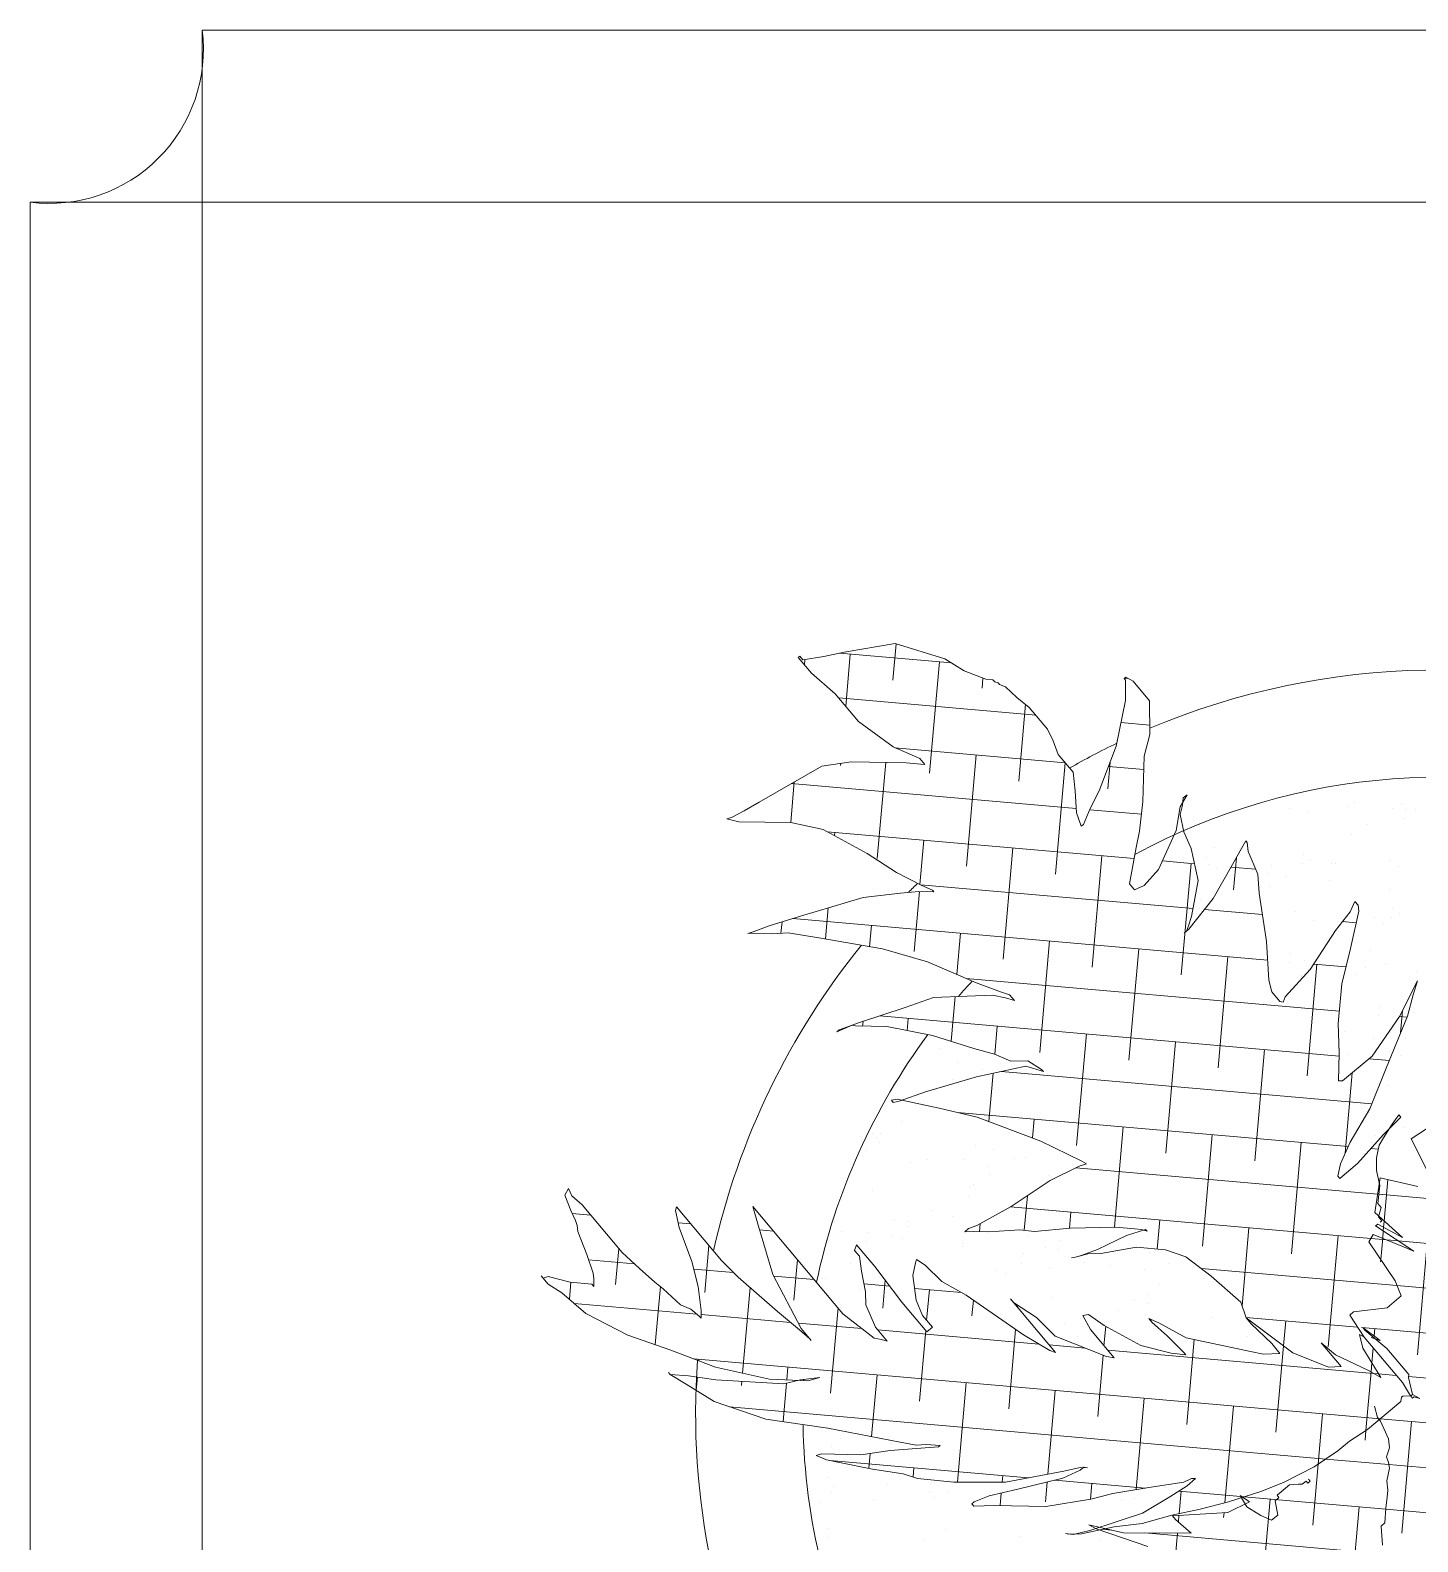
# Model space of a CAD drawing. Header units: inches. Extents: x -173 to 14008, y -3334 to 10368.
# Drawn here: x 5852.66 to 5881.82, y 7513.33 to 7545.08 of the extents above; entities that cross this region are included whole.
import ezdxf

# ---------------------------------------------------------------- set-up
doc = ezdxf.new("R2010")
doc.units = ezdxf.units.IN
doc.header["$MEASUREMENT"] = 0
doc.layers.add('ARREDAMENTO', color=8, linetype='Continuous', lineweight=18)

msp = doc.modelspace()

# ---------------------------------------------------------------- linework, layer by layer
at = {"layer": 'ARREDAMENTO'}
for p, q in [((5856.273, 7487.267), (5856.273, 7545.083)), ((5856.273, 7545.083), (5906.863, 7545.083)), ((5852.66, 7541.47), (5910.477, 7541.47)), ((5852.66, 7490.88), (5852.66, 7541.47)), ((5869.333, 7531.931), (5869.761, 7532.018)), ((5869.761, 7532.018), (5870.832, 7532.2)), ((5870.854, 7532.193), (5870.788, 7531.43)), ((5870.832, 7532.2), (5871.882, 7531.877)), ((5868.797, 7531.908), (5868.829, 7531.935)), ((5869.074, 7531.578), (5868.797, 7531.908)), ((5868.829, 7531.935), (5868.896, 7531.856)), ((5868.896, 7531.856), (5869.333, 7531.931)), ((5868.939, 7531.863), (5868.929, 7531.75)), ((5869.669, 7532), (5872.017, 7531.794)), ((5869.893, 7531.98), (5869.797, 7530.882)), ((5871.765, 7531.816), (5871.56, 7529.477)), ((5871.882, 7531.877), (5872.283, 7531.631)), ((5869.576, 7531.145), (5869.074, 7531.578)), ((5872.283, 7531.631), (5872.739, 7531.452)), ((5872.678, 7531.476), (5872.66, 7531.267)), ((5872.739, 7531.452), (5872.888, 7531.441)), ((5872.888, 7531.441), (5872.926, 7531.395)), ((5872.888, 7531.441), (5872.926, 7531.395)), ((5872.926, 7531.395), (5872.888, 7531.441)), ((5872.926, 7531.395), (5872.997, 7531.377)), ((5875.647, 7531.467), (5875.68, 7531.494)), ((5875.676, 7531.432), (5875.647, 7531.467)), ((5875.658, 7531.476), (5875.724, 7531.47)), ((5875.674, 7531.004), (5875.676, 7531.432)), ((5875.68, 7531.494), (5875.834, 7531.41)), ((5875.834, 7531.41), (5876.178, 7531)), ((5870.063, 7530.564), (5869.576, 7531.145)), ((5872.997, 7531.377), (5873.026, 7531.343)), ((5873.026, 7531.343), (5873.151, 7531.293)), ((5873.151, 7531.293), (5873.394, 7531.07)), ((5873.394, 7531.07), (5873.653, 7530.86)), ((5869.648, 7531.058), (5873.791, 7530.696)), ((5873.573, 7530.925), (5873.432, 7529.313)), ((5873.653, 7530.86), (5874.035, 7530.405)), ((5875.478, 7530.044), (5875.674, 7531.004)), ((5876.178, 7531), (5876.189, 7530.291)), ((5870.79, 7530.03), (5870.063, 7530.564)), ((5875.579, 7530.54), (5876.186, 7530.486)), ((5874.035, 7530.405), (5874.158, 7530.159)), ((5874.158, 7530.159), (5874.258, 7529.874)), ((5876.189, 7530.291), (5876.067, 7529.839)), ((5871.356, 7529.786), (5870.79, 7530.03)), ((5870.831, 7530.012), (5874.405, 7529.699)), ((5872.537, 7529.863), (5872.332, 7527.523)), ((5874.258, 7529.874), (5874.573, 7529.498)), ((5875.124, 7529.107), (5875.478, 7530.044)), ((5876.067, 7529.839), (5876.036, 7528.882)), ((5867.978, 7528.873), (5869.292, 7529.627)), ((5869.292, 7529.627), (5869.91, 7529.719)), ((5869.692, 7529.686), (5869.688, 7529.64)), ((5869.91, 7529.719), (5871.067, 7529.699)), ((5870.637, 7529.706), (5870.46, 7527.686)), ((5871.067, 7529.699), (5871.374, 7529.665)), ((5871.461, 7529.661), (5871.356, 7529.786)), ((5871.374, 7529.665), (5871.461, 7529.661)), ((5874.408, 7529.695), (5874.204, 7527.359)), ((5874.573, 7529.498), (5874.62, 7529.111)), ((5875.353, 7529.712), (5875.304, 7529.149)), ((5875.318, 7529.619), (5876.058, 7529.555)), ((5868.715, 7529.295), (5868.64, 7528.443)), ((5868.652, 7529.259), (5874.642, 7528.735)), ((5867.662, 7528.686), (5867.978, 7528.873)), ((5874.62, 7529.111), (5874.647, 7528.648)), ((5874.936, 7528.735), (5875.124, 7529.107)), ((5876.036, 7528.882), (5875.97, 7528.264)), ((5876.826, 7528.769), (5876.972, 7529.027)), ((5876.89, 7528.958), (5876.875, 7528.81)), ((5876.972, 7529.027), (5876.89, 7528.958)), ((5880.485, 7528.868), (5880.485, 7528.868)), ((5867.301, 7528.519), (5867.412, 7528.553)), ((5867.412, 7528.553), (5867.662, 7528.686)), ((5874.647, 7528.648), (5874.691, 7528.529)), ((5874.691, 7528.529), (5874.747, 7528.363)), ((5874.796, 7528.404), (5874.936, 7528.735)), ((5874.925, 7528.71), (5876.008, 7528.616)), ((5876.743, 7528.272), (5876.826, 7528.769)), ((5876.875, 7528.81), (5876.821, 7528.609)), ((5876.821, 7528.609), (5876.901, 7528.249)), ((5879.116, 7528.728), (5879.116, 7528.728)), ((5879.529, 7528.646), (5879.529, 7528.646)), ((5880.337, 7528.781), (5880.337, 7528.781)), ((5881.285, 7528.731), (5881.285, 7528.731)), ((5881.478, 7528.831), (5881.478, 7528.831)), ((5881.543, 7528.528), (5881.543, 7528.528)), ((5881.568, 7528.714), (5881.568, 7528.714)), ((5881.761, 7528.721), (5881.761, 7528.721)), ((5867.549, 7528.455), (5867.301, 7528.519)), ((5868.645, 7528.443), (5867.549, 7528.455)), ((5869.325, 7528.295), (5868.645, 7528.443)), ((5870.249, 7527.79), (5869.325, 7528.295)), ((5869.408, 7528.25), (5875.859, 7527.686)), ((5869.565, 7528.236), (5869.559, 7528.167)), ((5874.747, 7528.363), (5874.796, 7528.404)), ((5875.97, 7528.264), (5875.902, 7527.915)), ((5876.371, 7527.455), (5876.743, 7528.272)), ((5876.901, 7528.249), (5877.058, 7527.896)), ((5880.765, 7528.4), (5880.765, 7528.4)), ((5871.437, 7528.073), (5871.355, 7527.141)), ((5873.309, 7527.909), (5873.104, 7525.569)), ((5875.902, 7527.915), (5875.76, 7527.156)), ((5877.058, 7527.896), (5877.205, 7527.224)), ((5877.537, 7527.908), (5877.537, 7527.908)), ((5877.926, 7527.557), (5878.148, 7527.957)), ((5878.148, 7527.957), (5878.201, 7528.059)), ((5878.201, 7528.059), (5878.229, 7528.025)), ((5878.229, 7528.025), (5878.253, 7527.831)), ((5880.432, 7528.188), (5880.432, 7528.188)), ((5870.861, 7527.392), (5870.249, 7527.79)), ((5875.181, 7527.745), (5874.976, 7525.405)), ((5876.452, 7527.634), (5877.128, 7527.575)), ((5877.053, 7527.581), (5876.848, 7525.241)), ((5877.374, 7527.699), (5877.374, 7527.699)), ((5878.006, 7527.702), (5877.948, 7527.031)), ((5878.253, 7527.831), (5878.454, 7527.36)), ((5879.388, 7527.581), (5879.388, 7527.581)), ((5879.413, 7527.767), (5879.413, 7527.767)), ((5879.564, 7527.635), (5879.564, 7527.635)), ((5880.011, 7527.588), (5880.011, 7527.588)), ((5880.078, 7527.578), (5880.078, 7527.578)), ((5881.231, 7527.641), (5881.231, 7527.641)), ((5871.394, 7527.122), (5870.861, 7527.392)), ((5876.066, 7527.122), (5876.371, 7527.455)), ((5877.424, 7527.55), (5877.424, 7527.55)), ((5877.52, 7526.848), (5877.926, 7527.557)), ((5877.593, 7527.483), (5877.593, 7527.483)), ((5877.898, 7527.507), (5878.41, 7527.463)), ((5878.454, 7527.36), (5878.484, 7526.959)), ((5878.689, 7527.367), (5878.689, 7527.367)), ((5878.734, 7527.532), (5878.734, 7527.532)), ((5879.044, 7527.304), (5879.044, 7527.304)), ((5881.411, 7527.522), (5881.411, 7527.522)), ((5870.163, 7526.865), (5870.946, 7526.959)), ((5870.946, 7526.959), (5871.335, 7526.994)), ((5871.343, 7526.994), (5871.232, 7525.733)), ((5871.335, 7526.994), (5871.648, 7526.985)), ((5871.367, 7527.136), (5877.095, 7526.634)), ((5871.619, 7527.019), (5871.394, 7527.122)), ((5871.648, 7526.985), (5871.619, 7527.019)), ((5875.76, 7527.156), (5875.865, 7527.031)), ((5875.865, 7527.031), (5876.066, 7527.122)), ((5877.205, 7527.224), (5877.063, 7526.465)), ((5878.484, 7526.959), (5878.64, 7525.944)), ((5878.711, 7527.092), (5878.711, 7527.092)), ((5879.965, 7527.219), (5879.965, 7527.219)), ((5881.23, 7527.036), (5881.23, 7527.036)), ((5868.847, 7526.478), (5870.163, 7526.865)), ((5869.426, 7526.648), (5869.369, 7525.998)), ((5877.005, 7526.202), (5877.52, 7526.848)), ((5877.233, 7526.634), (5877.233, 7526.634)), ((5877.258, 7526.82), (5877.258, 7526.82)), ((5880.399, 7526.566), (5880.495, 7526.783)), ((5880.495, 7526.783), (5880.562, 7526.703)), ((5880.562, 7526.703), (5880.58, 7526.583)), ((5881.295, 7526.642), (5881.295, 7526.642)), ((5868.185, 7526.272), (5868.847, 7526.478)), ((5868.458, 7526.357), (5868.436, 7526.116)), ((5868.683, 7526.427), (5878.662, 7525.554)), ((5877.063, 7526.465), (5877, 7526.275)), ((5877.333, 7526.614), (5878.554, 7526.507)), ((5879.256, 7526.575), (5879.256, 7526.575)), ((5879.629, 7526.393), (5879.629, 7526.393)), ((5880.09, 7526.172), (5880.399, 7526.566)), ((5880.237, 7526.36), (5880.525, 7526.334)), ((5880.58, 7526.583), (5880.406, 7525.796)), ((5880.906, 7526.448), (5880.906, 7526.448)), ((5881.093, 7526.322), (5881.093, 7526.322)), ((5881.27, 7526.456), (5881.27, 7526.456)), ((5881.426, 7526.534), (5881.426, 7526.534)), ((5867.737, 7526.11), (5867.848, 7526.144)), ((5867.815, 7526.117), (5867.737, 7526.11)), ((5868.241, 7526.106), (5867.815, 7526.117)), ((5867.848, 7526.144), (5868.185, 7526.272)), ((5868.587, 7526.125), (5868.241, 7526.106)), ((5869.229, 7526.023), (5868.587, 7526.125)), ((5870.567, 7525.787), (5869.229, 7526.023)), ((5870.337, 7526.283), (5870.298, 7525.834)), ((5872.209, 7526.119), (5872.133, 7525.25)), ((5876.907, 7526.12), (5877.005, 7526.202)), ((5876.956, 7526.161), (5876.907, 7526.12)), ((5877, 7526.275), (5876.956, 7526.161)), ((5879.554, 7525.353), (5880.09, 7526.172)), ((5871.517, 7525.517), (5870.567, 7525.787)), ((5874.081, 7525.955), (5873.876, 7523.615)), ((5875.953, 7525.791), (5875.748, 7523.451)), ((5878.64, 7525.944), (5878.685, 7525.128)), ((5879.14, 7525.695), (5879.14, 7525.695)), ((5880.406, 7525.796), (5880.219, 7525.057)), ((5880.823, 7525.746), (5880.823, 7525.746)), ((5872.523, 7525.08), (5871.517, 7525.517)), ((5877.825, 7525.627), (5877.62, 7523.288)), ((5879.033, 7524.78), (5879.554, 7525.353)), ((5879.116, 7525.509), (5879.116, 7525.509)), ((5879.434, 7525.535), (5879.434, 7525.535)), ((5879.697, 7525.464), (5879.492, 7523.124)), ((5879.63, 7525.47), (5880.308, 7525.41)), ((5880.71, 7525.387), (5880.71, 7525.387)), ((5881.138, 7525.45), (5881.138, 7525.45)), ((5872.327, 7525.165), (5880.167, 7524.479)), ((5873.05, 7524.883), (5872.523, 7525.08)), ((5878.685, 7525.128), (5878.747, 7524.889)), ((5879.372, 7525.225), (5879.372, 7525.225)), ((5879.382, 7525.203), (5879.382, 7525.203)), ((5880.219, 7525.057), (5880.144, 7524.218)), ((5880.524, 7525.253), (5880.524, 7525.253)), ((5881.435, 7524.37), (5881.813, 7525.114)), ((5881.813, 7525.114), (5881.722, 7524.824)), ((5881.8, 7525.309), (5881.8, 7525.309)), ((5871.043, 7524.557), (5871.644, 7524.769)), ((5871.644, 7524.769), (5872.345, 7524.795)), ((5872.093, 7524.786), (5872.01, 7523.847)), ((5872.345, 7524.795), (5872.882, 7524.819)), ((5872.882, 7524.819), (5873.156, 7524.757)), ((5873.237, 7524.826), (5873.05, 7524.883)), ((5873.156, 7524.757), (5873.342, 7524.701)), ((5873.342, 7524.701), (5873.237, 7524.826)), ((5878.747, 7524.889), (5878.919, 7524.684)), ((5878.99, 7524.666), (5879.033, 7524.78)), ((5881.722, 7524.824), (5881.6, 7524.373)), ((5870.086, 7524.239), (5871.043, 7524.557)), ((5878.919, 7524.684), (5878.99, 7524.666)), ((5881.022, 7524.571), (5881.022, 7524.571)), ((5881.498, 7524.494), (5881.457, 7524.022)), ((5881.755, 7524.455), (5881.755, 7524.455)), ((5869.934, 7524.188), (5869.606, 7524.049)), ((5869.606, 7524.049), (5869.655, 7524.09)), ((5869.655, 7524.09), (5870.086, 7524.239)), ((5870.005, 7524.17), (5869.934, 7524.188)), ((5870.657, 7524.155), (5870.005, 7524.17)), ((5870.161, 7524.263), (5870.152, 7524.167)), ((5870.514, 7524.381), (5880.164, 7523.537)), ((5871.618, 7523.972), (5870.657, 7524.155)), ((5871.109, 7524.329), (5871.087, 7524.073)), ((5872.981, 7524.165), (5872.929, 7523.572)), ((5880.144, 7524.218), (5880.166, 7523.596)), ((5880.856, 7523.535), (5881.435, 7524.37)), ((5880.998, 7524.385), (5880.998, 7524.385)), ((5881.6, 7524.373), (5881.154, 7523.28)), ((5881.434, 7524.369), (5881.593, 7524.355)), ((5872.49, 7523.694), (5871.618, 7523.972)), ((5874.853, 7524.001), (5874.649, 7521.661)), ((5876.725, 7523.837), (5876.52, 7521.498)), ((5880.277, 7524.063), (5880.277, 7524.063)), ((5880.886, 7523.902), (5880.886, 7523.902)), ((5881.568, 7523.914), (5881.568, 7523.914)), ((5871.78, 7523.692), (5871.78, 7523.692)), ((5872.925, 7523.574), (5872.49, 7523.694)), ((5873.265, 7523.433), (5872.925, 7523.574)), ((5873.621, 7523.44), (5873.265, 7523.433)), ((5873.913, 7523.258), (5873.621, 7523.44)), ((5878.597, 7523.674), (5878.392, 7521.334)), ((5880.166, 7523.596), (5880.149, 7523.019)), ((5880.179, 7523.703), (5880.179, 7523.703)), ((5880.236, 7523.015), (5880.856, 7523.535)), ((5880.367, 7523.571), (5880.367, 7523.571)), ((5880.793, 7523.482), (5881.221, 7523.444)), ((5881.455, 7523.555), (5881.455, 7523.555)), ((5872.15, 7523.405), (5872.15, 7523.405)), ((5872.544, 7523.099), (5873.578, 7523.326)), ((5872.679, 7523.249), (5872.679, 7523.249)), ((5872.895, 7523.176), (5872.806, 7522.162)), ((5873.067, 7523.214), (5880.853, 7522.533)), ((5873.578, 7523.326), (5873.951, 7523.213)), ((5873.951, 7523.213), (5873.913, 7523.258)), ((5880.441, 7523.186), (5880.293, 7521.496)), ((5881.154, 7523.28), (5880.811, 7522.429)), ((5871.474, 7522.784), (5872.544, 7523.099)), ((5872.037, 7523.046), (5872.037, 7523.046)), ((5880.149, 7523.019), (5880.236, 7523.015)), ((5881.172, 7522.923), (5881.172, 7522.923)), ((5870.878, 7522.633), (5870.758, 7522.61)), ((5870.758, 7522.61), (5870.796, 7522.564)), ((5870.796, 7522.564), (5870.916, 7522.587)), ((5871.761, 7522.442), (5870.878, 7522.633)), ((5870.916, 7522.587), (5871.474, 7522.784)), ((5871.399, 7522.497), (5871.399, 7522.497)), ((5872.556, 7522.256), (5871.761, 7522.442)), ((5872.147, 7522.352), (5880.353, 7521.634)), ((5873.898, 7521.752), (5872.556, 7522.256)), ((5873.754, 7522.211), (5873.719, 7521.819)), ((5880.811, 7522.429), (5880.395, 7521.731)), ((5881.095, 7521.892), (5881.458, 7522.255)), ((5881.42, 7522.3), (5881.278, 7522.104)), ((5881.458, 7522.255), (5881.42, 7522.3)), ((5870.354, 7521.903), (5870.354, 7521.903)), ((5870.521, 7521.907), (5870.521, 7521.907)), ((5870.958, 7522.153), (5870.958, 7522.153)), ((5875.625, 7522.047), (5875.441, 7519.945)), ((5877.497, 7521.884), (5877.293, 7519.544)), ((5880.551, 7521.28), (5881.095, 7521.892)), ((5880.923, 7521.871), (5880.923, 7521.871)), ((5881.278, 7522.104), (5881.1, 7521.819)), ((5881.548, 7522.036), (5881.548, 7522.036)), ((5881.998, 7522.009), (5881.675, 7521.797)), ((5870.241, 7521.545), (5870.241, 7521.545)), ((5870.438, 7521.821), (5870.438, 7521.821)), ((5870.496, 7521.721), (5870.496, 7521.721)), ((5872.519, 7521.662), (5872.519, 7521.662)), ((5872.895, 7521.573), (5872.895, 7521.573)), ((5874.755, 7521.326), (5873.898, 7521.752)), ((5879.369, 7521.72), (5879.164, 7519.38)), ((5880.395, 7521.731), (5880.196, 7521.273)), ((5880.828, 7521.592), (5880.989, 7521.578)), ((5880.846, 7521.73), (5880.846, 7521.73)), ((5881.008, 7521.664), (5880.95, 7521.402)), ((5881.1, 7521.819), (5881.008, 7521.664)), ((5881.675, 7521.797), (5882.104, 7520.954)), ((5871.152, 7521.307), (5871.152, 7521.307)), ((5871.506, 7521.362), (5871.506, 7521.362)), ((5872.293, 7521.357), (5872.293, 7521.357)), ((5873.341, 7521.383), (5873.341, 7521.383)), ((5873.57, 7521.412), (5873.57, 7521.412)), ((5874.091, 7520.924), (5874.702, 7521.224)), ((5874.702, 7521.224), (5874.855, 7521.274)), ((5874.855, 7521.274), (5874.755, 7521.326)), ((5880.196, 7521.273), (5880.137, 7521.011)), ((5880.176, 7520.965), (5880.551, 7521.28)), ((5880.695, 7521.493), (5880.695, 7521.493)), ((5880.95, 7521.402), (5880.953, 7521.133)), ((5872.782, 7521.214), (5872.782, 7521.214)), ((5872.821, 7521.052), (5872.821, 7521.052)), ((5873.273, 7520.374), (5874.091, 7520.924)), ((5874.047, 7521.031), (5874.047, 7521.031)), ((5874.636, 7521.191), (5880.974, 7520.636)), ((5880.137, 7521.011), (5880.176, 7520.965)), ((5881.026, 7520.98), (5880.917, 7520.248)), ((5880.953, 7521.133), (5881.02, 7520.82)), ((5881.821, 7520.794), (5881.026, 7520.98)), ((5881.187, 7520.942), (5881.111, 7520.072)), ((5863.893, 7520.614), (5863.969, 7520.756)), ((5864.022, 7520.295), (5863.893, 7520.614)), ((5863.969, 7520.756), (5864.042, 7520.603)), ((5864.042, 7520.603), (5864.256, 7520.414)), ((5870.364, 7520.715), (5870.364, 7520.715)), ((5872.378, 7520.597), (5872.378, 7520.597)), ((5872.403, 7520.783), (5872.403, 7520.783)), ((5872.488, 7520.84), (5872.488, 7520.84)), ((5873.613, 7520.602), (5873.549, 7519.879)), ((5881.02, 7520.82), (5880.98, 7520.437)), ((5881.001, 7520.634), (5886.746, 7520.131)), ((5864.116, 7520.083), (5864.022, 7520.295)), ((5864.256, 7520.414), (5865.097, 7519.412)), ((5866.219, 7520.295), (5866.239, 7520.371)), ((5866.299, 7519.935), (5866.219, 7520.295)), ((5866.239, 7520.371), (5867.185, 7519.243)), ((5867.845, 7520.379), (5869.737, 7518.125)), ((5867.941, 7520.033), (5867.845, 7520.379)), ((5871.62, 7520.286), (5871.62, 7520.286)), ((5872.548, 7519.979), (5873.273, 7520.374)), ((5873.262, 7520.368), (5880.831, 7519.706)), ((5880.98, 7520.437), (5881.047, 7520.358)), ((5881.047, 7520.358), (5880.993, 7520.157)), ((5864.051, 7520.231), (5864.438, 7520.197)), ((5864.151, 7519.976), (5864.116, 7520.083)), ((5864.169, 7519.855), (5864.151, 7519.976)), ((5866.276, 7520.036), (5866.54, 7520.013)), ((5868.267, 7518.948), (5867.941, 7520.033)), ((5869.55, 7520.058), (5869.55, 7520.058)), ((5870.826, 7520.114), (5870.826, 7520.114)), ((5871.099, 7520.071), (5871.099, 7520.071)), ((5871.1, 7519.955), (5871.1, 7519.955)), ((5872.046, 7520.167), (5872.046, 7520.167)), ((5872.379, 7519.915), (5872.548, 7519.979)), ((5872.618, 7520.017), (5872.604, 7519.848)), ((5874.526, 7520.257), (5874.496, 7519.92)), ((5876.398, 7520.094), (5876.344, 7519.479)), ((5880.917, 7520.248), (5881.495, 7519.724)), ((5880.978, 7520.009), (5880.929, 7519.968)), ((5880.929, 7519.968), (5881.734, 7519.44)), ((5881.495, 7519.724), (5880.978, 7520.009)), ((5880.993, 7520.157), (5881.06, 7520.077)), ((5881.06, 7520.077), (5881.027, 7520.05)), ((5881.027, 7520.05), (5881.06, 7520.077)), ((5881.111, 7520.072), (5881.1, 7519.942)), ((5864.353, 7519.37), (5864.169, 7519.855)), ((5866.562, 7519.224), (5866.299, 7519.935)), ((5867.985, 7519.887), (5868.281, 7519.861)), ((5869.71, 7519.86), (5869.71, 7519.86)), ((5870.223, 7519.649), (5870.223, 7519.649)), ((5870.248, 7519.836), (5870.248, 7519.836)), ((5870.767, 7519.743), (5870.767, 7519.743)), ((5870.986, 7519.713), (5870.986, 7519.713)), ((5872.298, 7519.846), (5872.379, 7519.915)), ((5872.488, 7519.851), (5872.298, 7519.846)), ((5872.802, 7519.842), (5872.488, 7519.851)), ((5873.458, 7519.889), (5872.802, 7519.842)), ((5873.765, 7519.855), (5873.458, 7519.889)), ((5873.64, 7519.741), (5873.64, 7519.741)), ((5874.515, 7519.922), (5873.765, 7519.855)), ((5874.285, 7519.658), (5874.285, 7519.658)), ((5875.469, 7519.946), (5874.515, 7519.922)), ((5875.088, 7519.471), (5875.699, 7519.77)), ((5875.862, 7519.907), (5875.469, 7519.946)), ((5875.699, 7519.77), (5876.098, 7519.892)), ((5876.011, 7519.896), (5875.862, 7519.907)), ((5876.127, 7519.857), (5876.011, 7519.896)), ((5876.098, 7519.892), (5876.127, 7519.857)), ((5878.269, 7519.93), (5878.126, 7518.289)), ((5880.141, 7519.766), (5879.937, 7517.426)), ((5880.882, 7519.792), (5880.79, 7519.637)), ((5880.79, 7519.637), (5881.339, 7518.817)), ((5880.831, 7519.706), (5881.163, 7519.677)), ((5881.519, 7519.531), (5880.882, 7519.792)), ((5881.08, 7519.711), (5881.04, 7519.262)), ((5881.093, 7519.86), (5881.08, 7519.711)), ((5881.1, 7519.942), (5881.093, 7519.86)), ((5881.163, 7519.677), (5881.405, 7519.656)), ((5881.405, 7519.656), (5887.228, 7519.146)), ((5864.487, 7518.978), (5864.353, 7519.37)), ((5865.028, 7519.494), (5864.961, 7518.736)), ((5865.097, 7519.412), (5865.461, 7519.077)), ((5866.92, 7519.56), (5866.833, 7518.573)), ((5869.983, 7519.456), (5870.026, 7519.57)), ((5870.088, 7519.331), (5869.983, 7519.456)), ((5870.026, 7519.57), (5870.408, 7519.115)), ((5870.129, 7519.016), (5870.088, 7519.331)), ((5872.246, 7519.59), (5872.246, 7519.59)), ((5872.251, 7519.53), (5872.251, 7519.53)), ((5873.527, 7519.382), (5873.527, 7519.382)), ((5874.002, 7519.516), (5874.002, 7519.516)), ((5874.26, 7519.472), (5874.26, 7519.472)), ((5874.656, 7519.322), (5874.537, 7519.299)), ((5874.537, 7519.299), (5874.656, 7519.322)), ((5874.887, 7519.38), (5874.656, 7519.322)), ((5874.656, 7519.322), (5874.767, 7519.357)), ((5874.767, 7519.357), (5875.088, 7519.471)), ((5875.155, 7519.391), (5874.887, 7519.38)), ((5875.909, 7519.52), (5875.155, 7519.391)), ((5876.513, 7519.464), (5875.909, 7519.52)), ((5876.18, 7519.41), (5876.18, 7519.41)), ((5876.283, 7519.413), (5876.283, 7519.413)), ((5876.941, 7519.318), (5876.513, 7519.464)), ((5877.475, 7518.913), (5876.941, 7519.318)), ((5881.734, 7519.44), (5881.519, 7519.531)), ((5882.013, 7519.602), (5881.809, 7517.262)), ((5864.392, 7519.258), (5865.357, 7519.173)), ((5865.461, 7519.077), (5865.787, 7518.788)), ((5866.697, 7518.698), (5866.562, 7519.224)), ((5866.603, 7519.064), (5867.437, 7518.991)), ((5867.185, 7519.243), (5867.533, 7518.895)), ((5868.78, 7519.265), (5868.705, 7518.409)), ((5869.899, 7519.19), (5869.899, 7519.19)), ((5870.215, 7518.583), (5870.129, 7519.016)), ((5870.408, 7519.115), (5870.978, 7518.37)), ((5871.204, 7518.929), (5871.262, 7519.191)), ((5871.262, 7519.191), (5871.283, 7519.266)), ((5871.283, 7519.266), (5871.465, 7519.148)), ((5871.465, 7519.148), (5871.813, 7518.799)), ((5872.941, 7519.027), (5872.941, 7519.027)), ((5873.482, 7519.185), (5873.482, 7519.185)), ((5874.082, 7519.077), (5874.082, 7519.077)), ((5874.791, 7519.199), (5874.791, 7519.199)), ((5875.359, 7519.133), (5875.359, 7519.133)), ((5876.067, 7519.051), (5876.067, 7519.051)), ((5876.579, 7519.186), (5876.579, 7519.186)), ((5877.262, 7519.075), (5881.38, 7518.715)), ((5881.04, 7519.262), (5881.036, 7519.216)), ((5863.541, 7518.747), (5863.398, 7518.918)), ((5863.398, 7518.918), (5863.436, 7518.872)), ((5863.436, 7518.872), (5863.546, 7518.906)), ((5863.833, 7518.565), (5863.541, 7518.747)), ((5863.546, 7518.906), (5864.007, 7518.788)), ((5864.023, 7518.787), (5863.991, 7518.428)), ((5864.007, 7518.788), (5864.462, 7518.743)), ((5864.462, 7518.743), (5864.5, 7518.698)), ((5864.505, 7518.857), (5864.487, 7518.978)), ((5864.5, 7518.698), (5864.505, 7518.857)), ((5865.787, 7518.788), (5865.963, 7518.645)), ((5865.901, 7518.695), (5865.794, 7517.475)), ((5866.762, 7518.19), (5866.697, 7518.698)), ((5867.533, 7518.895), (5868.361, 7518.173)), ((5868.858, 7517.814), (5868.267, 7518.948)), ((5868.283, 7518.917), (5869.135, 7518.843)), ((5869.303, 7518.868), (5869.303, 7518.868)), ((5869.379, 7518.859), (5869.379, 7518.859)), ((5870.181, 7518.751), (5870.722, 7518.704)), ((5870.628, 7518.827), (5870.577, 7518.245)), ((5871.279, 7518.409), (5871.204, 7518.929)), ((5871.721, 7518.974), (5871.721, 7518.974)), ((5871.813, 7518.799), (5872.33, 7518.515)), ((5872.13, 7518.711), (5872.13, 7518.711)), ((5873.149, 7518.973), (5873.149, 7518.973)), ((5876.385, 7518.747), (5876.385, 7518.747)), ((5877.332, 7518.868), (5877.332, 7518.868)), ((5878.099, 7518.369), (5877.475, 7518.913)), ((5881.339, 7518.817), (5881.467, 7518.498)), ((5881.38, 7518.715), (5886.092, 7518.302)), ((5864.335, 7518.132), (5863.833, 7518.565)), ((5865.963, 7518.645), (5866.327, 7518.31)), ((5867.785, 7518.675), (5867.628, 7516.877)), ((5870.091, 7518.643), (5870.091, 7518.643)), ((5870.218, 7518.314), (5870.215, 7518.583)), ((5870.978, 7518.37), (5871.503, 7517.744)), ((5871.243, 7518.658), (5872.226, 7518.572)), ((5871.407, 7518.09), (5871.279, 7518.409)), ((5871.554, 7518.631), (5871.497, 7517.983)), ((5872.33, 7518.515), (5873.531, 7517.68)), ((5872.478, 7518.412), (5872.449, 7518.081)), ((5874.202, 7517.311), (5873.256, 7518.439)), ((5873.256, 7518.439), (5873.323, 7518.359)), ((5874.128, 7518.466), (5874.128, 7518.466)), ((5875.865, 7518.415), (5875.865, 7518.415)), ((5876.167, 7518.534), (5876.167, 7518.534)), ((5878.211, 7518.036), (5878.099, 7518.369)), ((5881.467, 7518.498), (5881.173, 7518.252)), ((5864.093, 7518.341), (5866.67, 7518.115)), ((5865.221, 7517.673), (5864.335, 7518.132)), ((5866.327, 7518.31), (5866.543, 7518.219)), ((5866.543, 7518.219), (5866.719, 7518.076)), ((5866.719, 7518.076), (5866.757, 7518.03)), ((5866.757, 7518.03), (5866.762, 7518.19)), ((5866.76, 7518.108), (5868.637, 7517.943)), ((5868.361, 7518.173), (5868.825, 7517.786)), ((5869.634, 7518.247), (5869.477, 7516.455)), ((5869.737, 7518.125), (5870.393, 7517.608)), ((5870.419, 7517.843), (5870.218, 7518.314)), ((5871.617, 7517.84), (5871.407, 7518.09)), ((5873.323, 7518.359), (5873.807, 7518.047)), ((5873.412, 7518.302), (5873.408, 7518.258)), ((5873.807, 7518.047), (5874.194, 7517.653)), ((5874.777, 7518.085), (5874.897, 7518.108)), ((5874.938, 7517.793), (5874.777, 7518.085)), ((5874.897, 7518.108), (5875.227, 7517.88)), ((5875.532, 7518.203), (5875.532, 7518.203)), ((5876.143, 7518.347), (5876.143, 7518.347)), ((5877.474, 7518.046), (5877.474, 7518.046)), ((5878.207, 7518.049), (5880.552, 7517.844)), ((5880.468, 7518.164), (5880.386, 7518.096)), ((5880.386, 7518.096), (5880.691, 7517.633)), ((5881.173, 7518.252), (5880.468, 7518.164)), ((5868.798, 7517.929), (5870.134, 7517.812)), ((5868.825, 7517.786), (5869.039, 7517.597)), ((5869.068, 7517.563), (5868.858, 7517.814)), ((5870.667, 7517.547), (5870.419, 7517.843)), ((5870.469, 7517.783), (5873.857, 7517.487)), ((5871.479, 7517.773), (5871.349, 7516.291)), ((5871.428, 7517.877), (5871.428, 7517.877)), ((5871.503, 7517.744), (5871.617, 7517.84)), ((5873.367, 7517.794), (5873.221, 7516.128)), ((5874.384, 7517.909), (5874.384, 7517.909)), ((5875.435, 7517.201), (5874.938, 7517.793)), ((5875.259, 7517.862), (5875.223, 7517.453)), ((5875.227, 7517.88), (5875.997, 7517.459)), ((5876.163, 7518.025), (5876.378, 7517.934)), ((5876.229, 7517.945), (5876.163, 7518.025)), ((5876.215, 7518.003), (5876.211, 7517.966)), ((5876.555, 7517.656), (5876.229, 7517.945)), ((5876.254, 7517.993), (5876.254, 7517.993)), ((5876.378, 7517.934), (5876.949, 7517.618)), ((5878.316, 7517.911), (5878.211, 7518.036)), ((5878.211, 7518.036), (5878.432, 7517.872)), ((5878.747, 7517.497), (5878.316, 7517.911)), ((5878.432, 7517.872), (5879.188, 7517.303)), ((5879.042, 7517.976), (5878.995, 7517.448)), ((5880.634, 7517.837), (5884.876, 7517.466)), ((5881.026, 7517.565), (5880.667, 7517.827)), ((5880.667, 7517.827), (5880.706, 7517.781)), ((5880.706, 7517.781), (5881.169, 7517.394)), ((5880.914, 7517.812), (5880.9, 7517.657)), ((5866.122, 7517.362), (5865.221, 7517.673)), ((5869.039, 7517.597), (5869.068, 7517.563)), ((5870.393, 7517.608), (5870.551, 7517.585)), ((5870.551, 7517.585), (5870.667, 7517.547)), ((5873.531, 7517.68), (5874.086, 7517.35)), ((5874.071, 7517.468), (5874.828, 7517.402)), ((5874.194, 7517.653), (5875.277, 7517.224)), ((5874.663, 7517.65), (5874.663, 7517.65)), ((5875.997, 7517.459), (5876.635, 7517.296)), ((5876.903, 7517.308), (5876.555, 7517.656)), ((5876.949, 7517.618), (5878.3, 7517.334)), ((5877.121, 7517.582), (5876.965, 7515.8)), ((5877.914, 7517.433), (5877.914, 7517.433)), ((5878.049, 7517.409), (5878.049, 7517.409)), ((5878.247, 7517.646), (5878.247, 7517.646)), ((5878.919, 7517.292), (5878.747, 7517.497)), ((5878.995, 7517.448), (5878.837, 7515.636)), ((5880.208, 7517.015), (5879.788, 7517.516)), ((5879.788, 7517.516), (5880.085, 7517.261)), ((5880.665, 7517.398), (5880.591, 7517.686)), ((5880.591, 7517.686), (5880.691, 7517.633)), ((5880.691, 7517.633), (5881.494, 7516.677)), ((5880.839, 7517.622), (5881.026, 7517.565)), ((5880.878, 7517.41), (5880.851, 7517.096)), ((5880.897, 7517.622), (5880.895, 7517.605)), ((5867.061, 7517.005), (5866.122, 7517.362)), ((5866.605, 7517.178), (5881.027, 7515.916)), ((5866.711, 7517.169), (5866.708, 7517.139)), ((5874.086, 7517.35), (5874.202, 7517.311)), ((5875.206, 7517.252), (5875.093, 7515.964)), ((5875.277, 7517.224), (5875.435, 7517.201)), ((5875.302, 7517.36), (5880.885, 7516.872)), ((5876.635, 7517.296), (5876.942, 7517.262)), ((5876.942, 7517.262), (5876.903, 7517.308)), ((5878.3, 7517.334), (5878.573, 7517.273)), ((5878.573, 7517.273), (5878.919, 7517.292)), ((5879.188, 7517.303), (5879.94, 7517.003)), ((5880.085, 7517.261), (5880.779, 7516.931)), ((5881.042, 7516.783), (5880.665, 7517.398)), ((5880.851, 7517.096), (5880.834, 7516.901)), ((5881.169, 7517.394), (5881.628, 7516.848)), ((5866.109, 7516.846), (5866.071, 7516.892)), ((5866.071, 7516.892), (5866.109, 7516.846)), ((5866.446, 7516.644), (5866.109, 7516.846)), ((5866.109, 7516.846), (5866.494, 7516.819)), ((5866.494, 7516.819), (5867.064, 7516.736)), ((5866.678, 7516.792), (5866.653, 7516.515)), ((5868.192, 7516.751), (5867.061, 7517.005)), ((5868.582, 7517.005), (5868.559, 7516.734)), ((5868.845, 7516.735), (5869.249, 7516.784)), ((5869.249, 7516.784), (5869.003, 7516.713)), ((5870.454, 7516.841), (5870.341, 7515.545)), ((5879.94, 7517.003), (5880.208, 7517.015)), ((5880.834, 7516.901), (5880.726, 7515.671)), ((5880.779, 7516.931), (5881.042, 7516.783)), ((5880.885, 7516.872), (5880.994, 7516.862)), ((5880.994, 7516.862), (5881.365, 7516.83)), ((5881.628, 7516.848), (5881.624, 7516.786)), ((5881.624, 7516.786), (5881.704, 7516.426)), ((5881.625, 7516.807), (5883.096, 7516.678)), ((5867.03, 7516.28), (5866.446, 7516.644)), ((5867.064, 7516.736), (5868.495, 7516.655)), ((5867.613, 7516.705), (5867.606, 7516.619)), ((5869.003, 7516.713), (5868.192, 7516.751)), ((5868.553, 7516.669), (5868.482, 7515.858)), ((5868.495, 7516.655), (5868.845, 7516.735)), ((5872.326, 7516.677), (5872.143, 7514.587)), ((5874.198, 7516.514), (5874.044, 7514.755)), ((5881.494, 7516.677), (5881.642, 7516.433)), ((5868.117, 7515.912), (5867.03, 7516.28)), ((5867.357, 7516.169), (5879.882, 7515.073)), ((5876.07, 7516.35), (5875.902, 7514.431)), ((5877.942, 7516.186), (5877.764, 7514.153)), ((5881.463, 7516.282), (5880.761, 7515.693)), ((5880.906, 7516.184), (5880.968, 7515.944)), ((5881.474, 7516.369), (5881.463, 7516.282)), ((5881.506, 7516.396), (5881.474, 7516.369)), ((5881.671, 7516.399), (5881.506, 7516.396)), ((5881.642, 7516.433), (5881.709, 7516.353)), ((5881.704, 7516.426), (5881.671, 7516.399)), ((5881.858, 7516.342), (5881.704, 7516.426)), ((5881.709, 7516.353), (5881.742, 7516.381)), ((5881.742, 7516.381), (5881.858, 7516.342)), ((5869.417, 7515.722), (5868.117, 7515.912)), ((5879.814, 7516.022), (5879.721, 7514.963)), ((5880.968, 7515.944), (5881.035, 7515.865)), ((5881.027, 7515.916), (5885.283, 7515.544)), ((5881.035, 7515.865), (5881.107, 7515.712)), ((5881.686, 7515.859), (5881.481, 7513.519)), ((5870.942, 7515.429), (5869.417, 7515.722)), ((5869.678, 7515.506), (5869.678, 7515.506)), ((5880.761, 7515.693), (5880.38, 7515.451)), ((5880.726, 7515.671), (5880.709, 7515.472)), ((5881.107, 7515.712), (5881.201, 7515.5)), ((5869.49, 7515.34), (5869.49, 7515.34)), ((5870.111, 7515.159), (5870.73, 7515.251)), ((5870.31, 7515.189), (5870.283, 7514.878)), ((5870.73, 7515.251), (5871.748, 7515.33)), ((5870.767, 7515.395), (5870.767, 7515.395)), ((5871.277, 7515.361), (5870.942, 7515.429)), ((5871.484, 7515.38), (5871.277, 7515.361)), ((5871.781, 7515.357), (5871.484, 7515.38)), ((5871.748, 7515.33), (5871.781, 7515.357)), ((5880.135, 7515.246), (5879.64, 7514.908)), ((5880.38, 7515.451), (5880.135, 7515.246)), ((5881.225, 7515.306), (5881.161, 7515.117)), ((5881.201, 7515.5), (5881.225, 7515.306)), ((5869.174, 7515.149), (5869.285, 7515.184)), ((5869.39, 7515.058), (5869.174, 7515.149)), ((5869.285, 7515.184), (5870.111, 7515.159)), ((5869.664, 7514.997), (5869.39, 7515.058)), ((5869.465, 7515.042), (5873.632, 7514.677)), ((5870.36, 7514.863), (5869.664, 7514.997)), ((5871.227, 7514.887), (5871.21, 7514.696)), ((5874.725, 7514.898), (5874.376, 7514.818)), ((5874.721, 7514.836), (5874.803, 7514.905)), ((5874.874, 7514.887), (5874.725, 7514.898)), ((5874.803, 7514.905), (5874.874, 7514.887)), ((5879.64, 7514.908), (5878.996, 7514.581)), ((5879.721, 7514.963), (5879.609, 7513.682)), ((5879.882, 7515.073), (5881.211, 7514.957)), ((5881.161, 7515.117), (5881.205, 7514.999)), ((5881.223, 7514.878), (5881.165, 7514.616)), ((5881.205, 7514.999), (5881.223, 7514.878)), ((5881.211, 7514.957), (5886.788, 7514.469)), ((5869.404, 7514.695), (5869.404, 7514.695)), ((5871.002, 7514.762), (5870.36, 7514.863)), ((5871.304, 7514.666), (5871.002, 7514.762)), ((5872.066, 7514.587), (5871.304, 7514.666)), ((5871.585, 7514.568), (5871.585, 7514.568)), ((5873.151, 7514.586), (5872.066, 7514.587)), ((5873.098, 7514.724), (5873.086, 7514.586)), ((5874.376, 7514.818), (5873.151, 7514.586)), ((5873.334, 7514.575), (5873.334, 7514.575)), ((5873.415, 7514.438), (5874.361, 7514.67)), ((5874.03, 7514.589), (5873.993, 7514.174)), ((5874.191, 7514.628), (5876.086, 7514.462)), ((5874.361, 7514.67), (5874.721, 7514.836)), ((5874.97, 7514.56), (5874.942, 7514.231)), ((5876.903, 7514.59), (5876.165, 7514.476)), ((5877.062, 7514.666), (5876.903, 7514.59)), ((5876.97, 7514.511), (5877.149, 7514.661)), ((5877.149, 7514.661), (5877.062, 7514.666)), ((5878.996, 7514.581), (5878.516, 7514.392)), ((5879.39, 7514.543), (5879.472, 7514.611)), ((5879.472, 7514.611), (5879.51, 7514.566)), ((5879.51, 7514.566), (5879.559, 7514.607)), ((5879.559, 7514.607), (5879.521, 7514.653)), ((5881.165, 7514.616), (5881.188, 7514.422)), ((5869.5, 7514.361), (5869.5, 7514.361)), ((5869.545, 7514.5), (5869.545, 7514.5)), ((5870.68, 7514.548), (5870.68, 7514.548)), ((5871.56, 7514.382), (5871.56, 7514.382)), ((5871.661, 7514.256), (5871.661, 7514.256)), ((5871.945, 7514.364), (5871.945, 7514.364)), ((5872.497, 7514.173), (5872.809, 7514.299)), ((5872.809, 7514.299), (5873.415, 7514.438)), ((5873.066, 7514.358), (5873.044, 7514.097)), ((5875.41, 7514.347), (5874.95, 7514.233)), ((5876.165, 7514.476), (5875.41, 7514.347)), ((5875.874, 7514.245), (5875.874, 7514.245)), ((5876.032, 7513.937), (5876.605, 7514.282)), ((5876.52, 7514.468), (5876.52, 7514.468)), ((5876.605, 7514.282), (5876.97, 7514.511)), ((5876.793, 7514.4), (5878.099, 7514.286)), ((5876.842, 7514.396), (5876.801, 7513.927)), ((5876.855, 7514.471), (5876.855, 7514.471)), ((5878.516, 7514.392), (5877.838, 7514.172)), ((5878.281, 7514.175), (5878.088, 7514.304)), ((5878.088, 7514.304), (5878.228, 7514.072)), ((5878.118, 7514.284), (5878.171, 7514.28)), ((5878.171, 7514.28), (5881.147, 7514.019)), ((5878.817, 7514.198), (5878.899, 7514.267)), ((5878.861, 7514.312), (5879.122, 7514.531)), ((5878.899, 7514.267), (5878.861, 7514.312)), ((5879.122, 7514.531), (5879.303, 7514.547)), ((5879.303, 7514.547), (5879.39, 7514.543)), ((5881.174, 7514.274), (5881.148, 7514.039)), ((5881.188, 7514.422), (5881.174, 7514.274)), ((5869.243, 7514.15), (5869.243, 7514.15)), ((5870.385, 7514.2), (5870.385, 7514.2)), ((5872.448, 7514.132), (5872.497, 7514.173)), ((5872.486, 7514.086), (5872.448, 7514.132)), ((5872.919, 7514.1), (5872.486, 7514.086)), ((5873.998, 7514.074), (5872.919, 7514.1)), ((5874.95, 7514.233), (5873.998, 7514.074)), ((5874.485, 7514.034), (5874.485, 7514.034)), ((5874.923, 7513.569), (5876.032, 7513.937)), ((5875.597, 7514.204), (5875.597, 7514.204)), ((5877.241, 7514.021), (5876.652, 7513.895)), ((5876.661, 7513.883), (5877.829, 7513.951)), ((5877.838, 7514.172), (5877.241, 7514.021)), ((5877.746, 7513.946), (5877.737, 7513.846)), ((5877.829, 7513.951), (5878.281, 7514.175)), ((5878.228, 7514.072), (5878.519, 7513.89)), ((5878.714, 7514.232), (5878.509, 7511.892)), ((5878.875, 7513.897), (5878.817, 7514.198)), ((5880.586, 7514.069), (5880.381, 7511.729)), ((5881.148, 7514.039), (5881.128, 7513.731)), ((5881.147, 7514.019), (5886.494, 7513.552)), ((5869.43, 7513.621), (5869.43, 7513.621)), ((5875.437, 7513.652), (5874.754, 7513.505)), ((5874.905, 7513.69), (5875.63, 7513.522)), ((5875.059, 7513.606), (5874.905, 7513.69)), ((5876.146, 7513.238), (5875.059, 7513.606)), ((5876.023, 7513.716), (5875.437, 7513.652)), ((5875.761, 7513.886), (5875.761, 7513.886)), ((5876.652, 7513.895), (5876.023, 7513.716)), ((5876.728, 7513.804), (5876.661, 7513.883)), ((5877.054, 7513.515), (5876.728, 7513.804)), ((5876.798, 7513.891), (5876.786, 7513.753)), ((5878.519, 7513.89), (5878.744, 7513.788)), ((5878.744, 7513.788), (5878.875, 7513.897)), ((5881.128, 7513.731), (5881.047, 7513.663)), ((5881.047, 7513.663), (5881.077, 7513.262)), ((5869.405, 7513.435), (5869.405, 7513.435)), ((5871.428, 7513.376), (5871.428, 7513.376)), ((5871.883, 7513.591), (5871.883, 7513.591)), ((5873.467, 7513.443), (5873.467, 7513.443)), ((5874.415, 7513.512), (5874.573, 7513.489)), ((5874.485, 7513.493), (5874.415, 7513.512)), ((5874.754, 7513.505), (5874.485, 7513.493)), ((5874.573, 7513.489), (5874.923, 7513.569)), ((5875.134, 7513.374), (5875.134, 7513.374)), ((5875.186, 7513.598), (5875.373, 7513.582)), ((5875.63, 7513.522), (5877.054, 7513.515)), ((5876.079, 7513.52), (5881.067, 7513.083)), ((5876.765, 7513.516), (5876.638, 7512.056))]:
    msp.add_line(p, q, dxfattribs=at)
for centre, radius, start, end in [((5853.062, 7544.681), 3.236, 262.8594, 7.1406), ((5882.255, 7516.035), 15.613, 69.1424, 112.8703), ((5882.255, 7516.035), 15.613, 115.6723, 119.7808), ((5882.255, 7516.035), 13.358, 69.76, 118.5319), ((5882.255, 7516.035), 15.613, 134.5239, 135.5175), ((5882.255, 7516.035), 15.613, 140.9772, 167.3938), ((5882.255, 7516.035), 13.358, 137.2005, 139.0544), ((5882.255, 7516.035), 13.358, 143.4507, 168.1186), ((5882.255, 7516.035), 13.358, 173.0542, 173.1077), ((5882.255, 7516.035), 15.613, 175.9081, 207.3462), ((5882.255, 7516.035), 13.358, 176.9565, 177.0725), ((5882.255, 7516.035), 13.358, 181.0179, 206.6173)]:
    msp.add_arc(centre, radius, start, end, dxfattribs=at)

doc.saveas('drawing.dxf')
